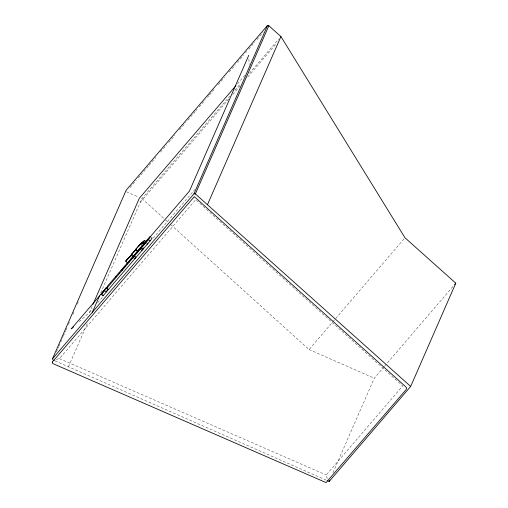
<?xml version="1.0" encoding="UTF-8"?>
<svg xmlns="http://www.w3.org/2000/svg" width="508" height="508" viewBox="0 0 508 508"><rect width="100%" height="100%" fill="white"/><g stroke="black" fill="none" stroke-linecap="round" stroke-linejoin="round"><path stroke-width="0.38" stroke-dasharray="2.54 1.91" d="M56.439 351.974L58.655 346.9M58.972 346.177L63.087 336.753M63.405 336.029L65.621 330.956M65.938 330.232L66.891 328.054M68.472 324.428L69.425 322.256M72.904 314.281L73.857 312.109M77.343 304.133L78.289 301.955M79.21 321.685L89.472 312.376L92.329 305.835M68.447 366.763L87.446 323.279M100.749 292.83L141.923 198.584L229.768 96.177M332.975 472.732L374.269 378.219L384.067 366.795M130.042 187.56L136.233 180.34M138.297 177.933L140.36 175.527M140.881 174.923L148.622 165.9M149.136 165.303L155.842 157.48M160.49 152.07L166.681 144.85M168.745 142.443L174.936 135.223M179.578 129.813L185.769 122.593M187.833 120.186L195.574 111.163M196.088 110.56L197.123 109.36M199.187 106.953L205.378 99.733M207.442 97.326L208.991 95.523M209.506 94.92L215.182 88.303M218.281 84.696L224.472 77.476M229.114 72.06L235.306 64.846M237.369 62.44L243.561 55.22M245.624 52.813L246.659 51.613M248.723 49.206L254.914 41.986M256.978 39.58L263.169 32.36M237.484 83.833L244.716 75.4M234.937 90.151L240.621 83.528M249.403 73.285L278.854 38.951M140.335 202.228L228.695 99.219M232.829 94.399L240.062 85.966M247.809 76.93L276.746 43.199M89.472 312.376L92.57 308.762M97.739 302.736L102.387 297.313M153.022 238.29L194.869 189.503M56.312 359.327L59.43 358.616L195.745 199.695M170.764 224.631L309.086 349.548L332.283 322.504M332.804 321.901L404.457 238.366M384.581 366.192L454.749 284.397M327.215 478.676L326.263 475.005L402.704 385.915L196.336 200.228M59.43 358.616L326.263 475.005M126.435 191.77L138.405 197.034M309.086 349.548L374.269 378.219M55.067 360.883L326.987 480.498M141.923 198.584L164.878 219.316M165.468 219.85L168.415 222.504M248.926 59.157L249.149 64.573"/><path stroke-width="0.76" d="M147.053 243.961L147.237 243.535M54.362 360.572L52.953 359.95L52.553 358.692L126.136 190.252L267.551 25.4L268.846 25.743L280.924 36.544L404.971 237.763L455.784 283.191L410.68 386.429L329.165 481.457L327.711 480.816M92.964 304.381L139.319 198.272L235.934 85.642M92.386 312.255L99.504 295.954M104.623 290.805L105.81 288.093L107.569 289.217L106.388 291.935L104.623 290.805L101.568 294.373A2.134 0.318 -57.4 0 1 101.143 294.202A2.134 0.318 -57.4 0 1 102.756 291.656L105.81 288.093M106.661 288.43L107.848 285.712L134.341 254.832L133.153 257.55L106.661 288.43L108.42 289.56M134.169 256.356L135.357 253.644L141.472 246.513L140.284 249.231L134.169 256.356L135.934 257.486M135.807 256.635L134.918 258.674L133.153 257.55M141.307 248.044L142.494 245.326L149.625 237.014A2.134 0.318 -57.4 0 1 150.05 237.179A2.134 0.318 -57.4 0 1 148.438 239.732L141.307 248.044L143.066 249.168L143.662 247.809M142.64 248.996L142.049 250.355L140.284 249.231M248.768 55.296L189.421 191.129L149.885 237.223M52.553 358.692L193.961 193.834L267.551 25.4M193.961 193.834L195.37 193.923L268.846 25.743M207.448 204.724L280.924 36.544M329.165 481.457L329.8 480.003M137.624 251.53L135.649 249.536L140.418 243.827L142.196 242.348L144.177 244.342M127.686 263.169L125.711 261.175L126.098 260.534L131.286 255.06L132.772 256.553M133.166 256.788L131.185 254.787L135.744 249.599M131.286 255.06L127.171 259.442M138.309 251.803L138.532 251.466M147.917 243.129L147.028 244.081M130.581 256.419L130.797 256.089M125.546 265.5L123.457 268.465L121.99 269.64L122.695 270.091M125.711 261.175L127.019 259.55M131.185 254.787L132.499 253.162M126.632 260.083L126.111 261.068M127.527 259.239L129.216 257.435M135.649 249.536L140.456 243.935M138.322 246.704L141.008 243.878M130.899 255.791L131.972 254.54M141.668 243.18L144.589 240.354L146.069 241.852M142.215 242.761L144.589 240.354M71.228 328.924L104.648 289.96M105.677 288.76L107.728 286.366M115.443 277.374L116.472 276.181M118.523 273.78L119.551 272.58M121.094 270.783L125.724 265.392M126.752 264.192L128.81 261.791M129.832 260.598L147.828 239.617M102.902 295.326A2.134 0.318 -57.4 0 0 103.327 295.497L150.197 240.856A2.134 0.318 -57.4 0 0 151.727 238.493A2.134 0.318 -57.4 0 0 151.632 237.877M454.749 284.397L455.784 283.191M133.172 252.451L135.985 249.555M127.698 258.839L130.969 255.524L129.457 257.213M133.731 252.019L134.938 250.831M135.668 249.796L131.356 254.73L132.398 254.051M71.793 328.403L73.508 326.854M136.157 249.345L136.633 248.926M140.475 243.98L142.196 242.348M126.441 260.826L126.917 260.439M148.438 239.732L150.197 240.856M101.568 294.373L103.327 295.497M195.37 193.923L410.68 386.429M144.431 240.684L145.421 241.681M142.843 241.808L144.329 243.307M142.043 242.672L143.529 244.17M140.418 243.827L142.392 245.828M135.82 249.187L137.801 251.181M52.324 362.02L52.521 363.284L53.219 363.741L326.072 482.6L406.082 389.655L406.698 388.252L405.924 386.944L194.31 196.653L52.324 362.02M137.001 252.514L138.646 250.139L137.001 252.514M145.294 242.83L146.66 240.856L145.294 242.83M130.994 259.118L128.753 262.223L132.061 258.375L130.994 259.118"/></g></svg>
